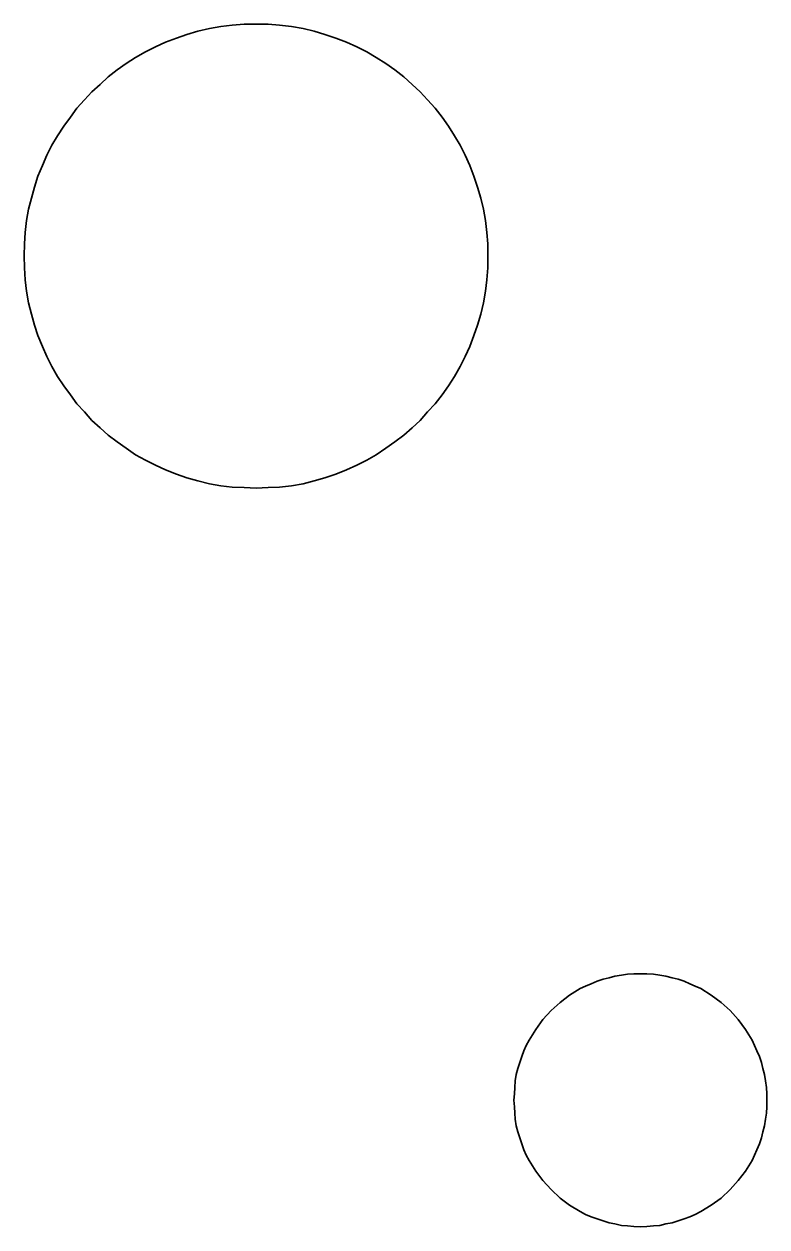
# Model space of a CAD drawing. Header units: centimetres. Extents: x -71 to 43, y 6 to 54.
# Drawn here: x -51.03 to -47.31, y 15.62 to 21.65 of the extents above; entities that cross this region are included whole.
import ezdxf

# ---------------------------------------------------------------- set-up
doc = ezdxf.new("R2010")
doc.units = ezdxf.units.CM
doc.header["$MEASUREMENT"] = 0
doc.layers.add('Camada 1', color=7, linetype='Continuous')

msp = doc.modelspace()

# ---------------------------------------------------------------- linework, layer by layer
at = {"layer": 'Camada 1', "color": 240, "lineweight": 35}
for points, knots in [([(-49.86883, 21.65272), (-49.86883, 21.65272), (-49.80883, 21.65272), (-49.80883, 21.65272), (-49.80883, 21.65272), (-49.80883, 21.65272), (-49.75133, 21.64771), (-49.75133, 21.64771), (-49.75133, 21.64771), (-49.75133, 21.64771), (-49.69133, 21.64021), (-49.69133, 21.64021), (-49.69133, 21.64021), (-49.69133, 21.64021), (-49.63383, 21.63021), (-49.63383, 21.63021), (-49.63383, 21.63021), (-49.63383, 21.63021), (-49.57883, 21.61771), (-49.57883, 21.61771), (-49.57883, 21.61771), (-49.57883, 21.61771), (-49.52383, 21.60021), (-49.52383, 21.60021), (-49.52383, 21.60021), (-49.52383, 21.60021), (-49.46883, 21.58272), (-49.46883, 21.58272), (-49.46883, 21.58272), (-49.46883, 21.58272), (-49.41633, 21.56272), (-49.41633, 21.56272), (-49.41633, 21.56272), (-49.41633, 21.56272), (-49.36383, 21.53771), (-49.36383, 21.53771), (-49.36383, 21.53771), (-49.36383, 21.53771), (-49.31383, 21.51272), (-49.31383, 21.51272), (-49.31383, 21.51272), (-49.31383, 21.51272), (-49.26633, 21.48522), (-49.26633, 21.48522), (-49.26633, 21.48522), (-49.26633, 21.48522), (-49.21883, 21.45522), (-49.21883, 21.45522), (-49.21883, 21.45522), (-49.21883, 21.45522), (-49.17383, 21.42272), (-49.17383, 21.42272), (-49.17383, 21.42272), (-49.17383, 21.42272), (-49.12883, 21.38771), (-49.12883, 21.38771), (-49.12883, 21.38771), (-49.12883, 21.38771), (-49.08633, 21.35021), (-49.08633, 21.35021), (-49.08633, 21.35021), (-49.08633, 21.35021), (-49.04633, 21.31271), (-49.04633, 21.31271), (-49.04633, 21.31271), (-49.04633, 21.31271), (-49.00883, 21.27271), (-49.00883, 21.27271), (-49.00883, 21.27271), (-49.00883, 21.27271), (-48.97133, 21.23021), (-48.97133, 21.23021), (-48.97133, 21.23021), (-48.97133, 21.23021), (-48.93633, 21.18522), (-48.93633, 21.18522), (-48.93633, 21.18522), (-48.93633, 21.18522), (-48.90383, 21.14021), (-48.90383, 21.14021), (-48.90383, 21.14021), (-48.90383, 21.14021), (-48.87383, 21.09271), (-48.87383, 21.09271), (-48.87383, 21.09271), (-48.87383, 21.09271), (-48.84633, 21.04522), (-48.84633, 21.04522), (-48.84633, 21.04522), (-48.84633, 21.04522), (-48.82133, 20.99521), (-48.82133, 20.99521), (-48.82133, 20.99521), (-48.82133, 20.99521), (-48.79633, 20.94271), (-48.79633, 20.94271), (-48.79633, 20.94271), (-48.79633, 20.94271), (-48.77633, 20.89022), (-48.77633, 20.89022), (-48.77633, 20.89022), (-48.77633, 20.89022), (-48.75883, 20.83521), (-48.75883, 20.83521), (-48.75883, 20.83521), (-48.75883, 20.83521), (-48.74133, 20.78022), (-48.74133, 20.78022), (-48.74133, 20.78022), (-48.74133, 20.78022), (-48.72883, 20.72521), (-48.72883, 20.72521), (-48.72883, 20.72521), (-48.72883, 20.72521), (-48.71883, 20.66771), (-48.71883, 20.66771), (-48.71883, 20.66771), (-48.71883, 20.66771), (-48.71133, 20.60771), (-48.71133, 20.60771), (-48.71133, 20.60771), (-48.71133, 20.60771), (-48.70633, 20.55022), (-48.70633, 20.55022), (-48.70633, 20.55022), (-48.70633, 20.55022), (-48.70633, 20.49022), (-48.70633, 20.49022), (-48.70633, 20.49022), (-48.70633, 20.49022), (-48.70633, 20.43022), (-48.70633, 20.43022), (-48.70633, 20.43022), (-48.70633, 20.43022), (-48.71133, 20.37021), (-48.71133, 20.37021), (-48.71133, 20.37021), (-48.71133, 20.37021), (-48.71883, 20.31272), (-48.71883, 20.31272), (-48.71883, 20.31272), (-48.71883, 20.31272), (-48.72883, 20.25522), (-48.72883, 20.25522), (-48.72883, 20.25522), (-48.72883, 20.25522), (-48.74133, 20.19771), (-48.74133, 20.19771), (-48.74133, 20.19771), (-48.74133, 20.19771), (-48.75883, 20.14272), (-48.75883, 20.14272), (-48.75883, 20.14272), (-48.75883, 20.14272), (-48.77633, 20.09021), (-48.77633, 20.09021), (-48.77633, 20.09021), (-48.77633, 20.09021), (-48.79633, 20.03522), (-48.79633, 20.03522), (-48.79633, 20.03522), (-48.79633, 20.03522), (-48.82133, 19.98522), (-48.82133, 19.98522), (-48.82133, 19.98522), (-48.82133, 19.98522), (-48.84633, 19.93522), (-48.84633, 19.93522), (-48.84633, 19.93522), (-48.84633, 19.93522), (-48.87383, 19.88522), (-48.87383, 19.88522), (-48.87383, 19.88522), (-48.87383, 19.88522), (-48.90383, 19.83772), (-48.90383, 19.83772), (-48.90383, 19.83772), (-48.90383, 19.83772), (-48.93633, 19.79271), (-48.93633, 19.79271), (-48.93633, 19.79271), (-48.93633, 19.79271), (-48.97133, 19.74772), (-48.97133, 19.74772), (-48.97133, 19.74772), (-48.97133, 19.74772), (-49.00883, 19.70772), (-49.00883, 19.70772), (-49.00883, 19.70772), (-49.00883, 19.70772), (-49.04633, 19.66521), (-49.04633, 19.66521), (-49.04633, 19.66521), (-49.04633, 19.66521), (-49.08633, 19.62772), (-49.08633, 19.62772), (-49.08633, 19.62772), (-49.08633, 19.62772), (-49.12883, 19.59022), (-49.12883, 19.59022), (-49.12883, 19.59022), (-49.12883, 19.59022), (-49.17383, 19.55772), (-49.17383, 19.55772), (-49.17383, 19.55772), (-49.17383, 19.55772), (-49.21883, 19.52521), (-49.21883, 19.52521), (-49.21883, 19.52521), (-49.21883, 19.52521), (-49.26633, 19.49271), (-49.26633, 19.49271), (-49.26633, 19.49271), (-49.26633, 19.49271), (-49.31383, 19.46521), (-49.31383, 19.46521), (-49.31383, 19.46521), (-49.31383, 19.46521), (-49.36383, 19.44022), (-49.36383, 19.44022), (-49.36383, 19.44022), (-49.36383, 19.44022), (-49.41633, 19.41771), (-49.41633, 19.41771), (-49.41633, 19.41771), (-49.41633, 19.41771), (-49.46883, 19.39521), (-49.46883, 19.39521), (-49.46883, 19.39521), (-49.46883, 19.39521), (-49.52383, 19.37771), (-49.52383, 19.37771), (-49.52383, 19.37771), (-49.52383, 19.37771), (-49.57883, 19.36271), (-49.57883, 19.36271), (-49.57883, 19.36271), (-49.57883, 19.36271), (-49.63383, 19.34771), (-49.63383, 19.34771), (-49.63383, 19.34771), (-49.63383, 19.34771), (-49.69133, 19.33771), (-49.69133, 19.33771), (-49.69133, 19.33771), (-49.69133, 19.33771), (-49.75133, 19.33022), (-49.75133, 19.33022), (-49.75133, 19.33022), (-49.75133, 19.33022), (-49.80883, 19.32771), (-49.80883, 19.32771), (-49.80883, 19.32771), (-49.80883, 19.32771), (-49.86883, 19.32521), (-49.86883, 19.32521), (-49.86883, 19.32521), (-49.86883, 19.32521), (-49.92883, 19.32771), (-49.92883, 19.32771), (-49.92883, 19.32771), (-49.92883, 19.32771), (-49.98883, 19.33022), (-49.98883, 19.33022), (-49.98883, 19.33022), (-49.98883, 19.33022), (-50.04633, 19.33771), (-50.04633, 19.33771), (-50.04633, 19.33771), (-50.04633, 19.33771), (-50.10383, 19.34771), (-50.10383, 19.34771), (-50.10383, 19.34771), (-50.10383, 19.34771), (-50.16133, 19.36271), (-50.16133, 19.36271), (-50.16133, 19.36271), (-50.16133, 19.36271), (-50.21633, 19.37771), (-50.21633, 19.37771), (-50.21633, 19.37771), (-50.21633, 19.37771), (-50.26883, 19.39521), (-50.26883, 19.39521), (-50.26883, 19.39521), (-50.26883, 19.39521), (-50.32383, 19.41771), (-50.32383, 19.41771), (-50.32383, 19.41771), (-50.32383, 19.41771), (-50.37383, 19.44022), (-50.37383, 19.44022), (-50.37383, 19.44022), (-50.37383, 19.44022), (-50.42383, 19.46521), (-50.42383, 19.46521), (-50.42383, 19.46521), (-50.42383, 19.46521), (-50.47383, 19.49271), (-50.47383, 19.49271), (-50.47383, 19.49271), (-50.47383, 19.49271), (-50.52133, 19.52521), (-50.52133, 19.52521), (-50.52133, 19.52521), (-50.52133, 19.52521), (-50.56633, 19.55772), (-50.56633, 19.55772), (-50.56633, 19.55772), (-50.56633, 19.55772), (-50.61133, 19.59022), (-50.61133, 19.59022), (-50.61133, 19.59022), (-50.61133, 19.59022), (-50.65133, 19.62772), (-50.65133, 19.62772), (-50.65133, 19.62772), (-50.65133, 19.62772), (-50.69383, 19.66521), (-50.69383, 19.66521), (-50.69383, 19.66521), (-50.69383, 19.66521), (-50.73133, 19.70772), (-50.73133, 19.70772), (-50.73133, 19.70772), (-50.73133, 19.70772), (-50.76883, 19.74772), (-50.76883, 19.74772), (-50.76883, 19.74772), (-50.76883, 19.74772), (-50.80133, 19.79271), (-50.80133, 19.79271), (-50.80133, 19.79271), (-50.80133, 19.79271), (-50.83383, 19.83772), (-50.83383, 19.83772), (-50.83383, 19.83772), (-50.83383, 19.83772), (-50.86633, 19.88522), (-50.86633, 19.88522), (-50.86633, 19.88522), (-50.86633, 19.88522), (-50.89383, 19.93522), (-50.89383, 19.93522), (-50.89383, 19.93522), (-50.89383, 19.93522), (-50.91883, 19.98522), (-50.91883, 19.98522), (-50.91883, 19.98522), (-50.91883, 19.98522), (-50.94133, 20.03522), (-50.94133, 20.03522), (-50.94133, 20.03522), (-50.94133, 20.03522), (-50.96383, 20.09021), (-50.96383, 20.09021), (-50.96383, 20.09021), (-50.96383, 20.09021), (-50.98133, 20.14272), (-50.98133, 20.14272), (-50.98133, 20.14272), (-50.98133, 20.14272), (-50.99633, 20.19771), (-50.99633, 20.19771), (-50.99633, 20.19771), (-50.99633, 20.19771), (-51.01133, 20.25522), (-51.01133, 20.25522), (-51.01133, 20.25522), (-51.01133, 20.25522), (-51.02133, 20.31272), (-51.02133, 20.31272), (-51.02133, 20.31272), (-51.02133, 20.31272), (-51.02883, 20.37021), (-51.02883, 20.37021), (-51.02883, 20.37021), (-51.02883, 20.37021), (-51.03133, 20.43022), (-51.03133, 20.43022), (-51.03133, 20.43022), (-51.03133, 20.43022), (-51.03383, 20.49022), (-51.03383, 20.49022), (-51.03383, 20.49022), (-51.03383, 20.49022), (-51.03133, 20.55022), (-51.03133, 20.55022), (-51.03133, 20.55022), (-51.03133, 20.55022), (-51.02883, 20.60771), (-51.02883, 20.60771), (-51.02883, 20.60771), (-51.02883, 20.60771), (-51.02133, 20.66771), (-51.02133, 20.66771), (-51.02133, 20.66771), (-51.02133, 20.66771), (-51.01133, 20.72521), (-51.01133, 20.72521), (-51.01133, 20.72521), (-51.01133, 20.72521), (-50.99633, 20.78022), (-50.99633, 20.78022), (-50.99633, 20.78022), (-50.99633, 20.78022), (-50.98133, 20.83521), (-50.98133, 20.83521), (-50.98133, 20.83521), (-50.98133, 20.83521), (-50.96383, 20.89022), (-50.96383, 20.89022), (-50.96383, 20.89022), (-50.96383, 20.89022), (-50.94133, 20.94271), (-50.94133, 20.94271), (-50.94133, 20.94271), (-50.94133, 20.94271), (-50.91883, 20.99521), (-50.91883, 20.99521), (-50.91883, 20.99521), (-50.91883, 20.99521), (-50.89383, 21.04522), (-50.89383, 21.04522), (-50.89383, 21.04522), (-50.89383, 21.04522), (-50.86633, 21.09271), (-50.86633, 21.09271), (-50.86633, 21.09271), (-50.86633, 21.09271), (-50.83383, 21.14021), (-50.83383, 21.14021), (-50.83383, 21.14021), (-50.83383, 21.14021), (-50.80133, 21.18522), (-50.80133, 21.18522), (-50.80133, 21.18522), (-50.80133, 21.18522), (-50.76883, 21.23021), (-50.76883, 21.23021), (-50.76883, 21.23021), (-50.76883, 21.23021), (-50.73133, 21.27271), (-50.73133, 21.27271), (-50.73133, 21.27271), (-50.73133, 21.27271), (-50.69383, 21.31271), (-50.69383, 21.31271), (-50.69383, 21.31271), (-50.69383, 21.31271), (-50.65133, 21.35021), (-50.65133, 21.35021), (-50.65133, 21.35021), (-50.65133, 21.35021), (-50.61133, 21.38771), (-50.61133, 21.38771), (-50.61133, 21.38771), (-50.61133, 21.38771), (-50.56633, 21.42272), (-50.56633, 21.42272), (-50.56633, 21.42272), (-50.56633, 21.42272), (-50.52133, 21.45522), (-50.52133, 21.45522), (-50.52133, 21.45522), (-50.52133, 21.45522), (-50.47383, 21.48522), (-50.47383, 21.48522), (-50.47383, 21.48522), (-50.47383, 21.48522), (-50.42383, 21.51272), (-50.42383, 21.51272), (-50.42383, 21.51272), (-50.42383, 21.51272), (-50.37383, 21.53771), (-50.37383, 21.53771), (-50.37383, 21.53771), (-50.37383, 21.53771), (-50.32383, 21.56272), (-50.32383, 21.56272), (-50.32383, 21.56272), (-50.32383, 21.56272), (-50.26883, 21.58272), (-50.26883, 21.58272), (-50.26883, 21.58272), (-50.26883, 21.58272), (-50.21633, 21.60021), (-50.21633, 21.60021), (-50.21633, 21.60021), (-50.21633, 21.60021), (-50.16133, 21.61771), (-50.16133, 21.61771), (-50.16133, 21.61771), (-50.16133, 21.61771), (-50.10383, 21.63021), (-50.10383, 21.63021), (-50.10383, 21.63021), (-50.10383, 21.63021), (-50.04633, 21.64021), (-50.04633, 21.64021), (-50.04633, 21.64021), (-50.04633, 21.64021), (-49.98883, 21.64771), (-49.98883, 21.64771), (-49.98883, 21.64771), (-49.98883, 21.64771), (-49.92883, 21.65272), (-49.92883, 21.65272), (-49.92883, 21.65272), (-49.92883, 21.65272), (-49.86883, 21.65272), (-49.86883, 21.65272)], [0, 0, 0, 0, 0.0077519, 0.0077519, 0.0077519, 0.0077519, 0.0155039, 0.0155039, 0.0155039, 0.0155039, 0.0232558, 0.0232558, 0.0232558, 0.0232558, 0.0310078, 0.0310078, 0.0310078, 0.0310078, 0.0387597, 0.0387597, 0.0387597, 0.0387597, 0.0465116, 0.0465116, 0.0465116, 0.0465116, 0.0542636, 0.0542636, 0.0542636, 0.0542636, 0.0620155, 0.0620155, 0.0620155, 0.0620155, 0.0697674, 0.0697674, 0.0697674, 0.0697674, 0.0775194, 0.0775194, 0.0775194, 0.0775194, 0.0852713, 0.0852713, 0.0852713, 0.0852713, 0.0930233, 0.0930233, 0.0930233, 0.0930233, 0.1007752, 0.1007752, 0.1007752, 0.1007752, 0.1085271, 0.1085271, 0.1085271, 0.1085271, 0.1162791, 0.1162791, 0.1162791, 0.1162791, 0.124031, 0.124031, 0.124031, 0.124031, 0.1317829, 0.1317829, 0.1317829, 0.1317829, 0.1395349, 0.1395349, 0.1395349, 0.1395349, 0.1472868, 0.1472868, 0.1472868, 0.1472868, 0.1550388, 0.1550388, 0.1550388, 0.1550388, 0.1627907, 0.1627907, 0.1627907, 0.1627907, 0.1705426, 0.1705426, 0.1705426, 0.1705426, 0.1782946, 0.1782946, 0.1782946, 0.1782946, 0.1860465, 0.1860465, 0.1860465, 0.1860465, 0.1937984, 0.1937984, 0.1937984, 0.1937984, 0.2015504, 0.2015504, 0.2015504, 0.2015504, 0.2093023, 0.2093023, 0.2093023, 0.2093023, 0.2170543, 0.2170543, 0.2170543, 0.2170543, 0.2248062, 0.2248062, 0.2248062, 0.2248062, 0.2325581, 0.2325581, 0.2325581, 0.2325581, 0.2403101, 0.2403101, 0.2403101, 0.2403101, 0.248062, 0.248062, 0.248062, 0.248062, 0.255814, 0.255814, 0.255814, 0.255814, 0.2635659, 0.2635659, 0.2635659, 0.2635659, 0.2713178, 0.2713178, 0.2713178, 0.2713178, 0.2790698, 0.2790698, 0.2790698, 0.2790698, 0.2868217, 0.2868217, 0.2868217, 0.2868217, 0.2945736, 0.2945736, 0.2945736, 0.2945736, 0.3023256, 0.3023256, 0.3023256, 0.3023256, 0.3100775, 0.3100775, 0.3100775, 0.3100775, 0.3178295, 0.3178295, 0.3178295, 0.3178295, 0.3255814, 0.3255814, 0.3255814, 0.3255814, 0.3333333, 0.3333333, 0.3333333, 0.3333333, 0.3410853, 0.3410853, 0.3410853, 0.3410853, 0.3488372, 0.3488372, 0.3488372, 0.3488372, 0.3565891, 0.3565891, 0.3565891, 0.3565891, 0.3643411, 0.3643411, 0.3643411, 0.3643411, 0.372093, 0.372093, 0.372093, 0.372093, 0.379845, 0.379845, 0.379845, 0.379845, 0.3875969, 0.3875969, 0.3875969, 0.3875969, 0.3953488, 0.3953488, 0.3953488, 0.3953488, 0.4031008, 0.4031008, 0.4031008, 0.4031008, 0.4108527, 0.4108527, 0.4108527, 0.4108527, 0.4186047, 0.4186047, 0.4186047, 0.4186047, 0.4263566, 0.4263566, 0.4263566, 0.4263566, 0.4341085, 0.4341085, 0.4341085, 0.4341085, 0.4418605, 0.4418605, 0.4418605, 0.4418605, 0.4496124, 0.4496124, 0.4496124, 0.4496124, 0.4573643, 0.4573643, 0.4573643, 0.4573643, 0.4651163, 0.4651163, 0.4651163, 0.4651163, 0.4728682, 0.4728682, 0.4728682, 0.4728682, 0.4806202, 0.4806202, 0.4806202, 0.4806202, 0.4883721, 0.4883721, 0.4883721, 0.4883721, 0.496124, 0.496124, 0.496124, 0.496124, 0.503876, 0.503876, 0.503876, 0.503876, 0.5116279, 0.5116279, 0.5116279, 0.5116279, 0.5193798, 0.5193798, 0.5193798, 0.5193798, 0.5271318, 0.5271318, 0.5271318, 0.5271318, 0.5348837, 0.5348837, 0.5348837, 0.5348837, 0.5426357, 0.5426357, 0.5426357, 0.5426357, 0.5503876, 0.5503876, 0.5503876, 0.5503876, 0.5581395, 0.5581395, 0.5581395, 0.5581395, 0.5658915, 0.5658915, 0.5658915, 0.5658915, 0.5736434, 0.5736434, 0.5736434, 0.5736434, 0.5813953, 0.5813953, 0.5813953, 0.5813953, 0.5891473, 0.5891473, 0.5891473, 0.5891473, 0.5968992, 0.5968992, 0.5968992, 0.5968992, 0.6046512, 0.6046512, 0.6046512, 0.6046512, 0.6124031, 0.6124031, 0.6124031, 0.6124031, 0.620155, 0.620155, 0.620155, 0.620155, 0.627907, 0.627907, 0.627907, 0.627907, 0.6356589, 0.6356589, 0.6356589, 0.6356589, 0.6434109, 0.6434109, 0.6434109, 0.6434109, 0.6511628, 0.6511628, 0.6511628, 0.6511628, 0.6589147, 0.6589147, 0.6589147, 0.6589147, 0.6666667, 0.6666667, 0.6666667, 0.6666667, 0.6744186, 0.6744186, 0.6744186, 0.6744186, 0.6821705, 0.6821705, 0.6821705, 0.6821705, 0.6899225, 0.6899225, 0.6899225, 0.6899225, 0.6976744, 0.6976744, 0.6976744, 0.6976744, 0.7054264, 0.7054264, 0.7054264, 0.7054264, 0.7131783, 0.7131783, 0.7131783, 0.7131783, 0.7209302, 0.7209302, 0.7209302, 0.7209302, 0.7286822, 0.7286822, 0.7286822, 0.7286822, 0.7364341, 0.7364341, 0.7364341, 0.7364341, 0.744186, 0.744186, 0.744186, 0.744186, 0.751938, 0.751938, 0.751938, 0.751938, 0.7596899, 0.7596899, 0.7596899, 0.7596899, 0.7674419, 0.7674419, 0.7674419, 0.7674419, 0.7751938, 0.7751938, 0.7751938, 0.7751938, 0.7829457, 0.7829457, 0.7829457, 0.7829457, 0.7906977, 0.7906977, 0.7906977, 0.7906977, 0.7984496, 0.7984496, 0.7984496, 0.7984496, 0.8062016, 0.8062016, 0.8062016, 0.8062016, 0.8139535, 0.8139535, 0.8139535, 0.8139535, 0.8217054, 0.8217054, 0.8217054, 0.8217054, 0.8294574, 0.8294574, 0.8294574, 0.8294574, 0.8372093, 0.8372093, 0.8372093, 0.8372093, 0.8449612, 0.8449612, 0.8449612, 0.8449612, 0.8527132, 0.8527132, 0.8527132, 0.8527132, 0.8604651, 0.8604651, 0.8604651, 0.8604651, 0.8682171, 0.8682171, 0.8682171, 0.8682171, 0.875969, 0.875969, 0.875969, 0.875969, 0.8837209, 0.8837209, 0.8837209, 0.8837209, 0.8914729, 0.8914729, 0.8914729, 0.8914729, 0.8992248, 0.8992248, 0.8992248, 0.8992248, 0.9069767, 0.9069767, 0.9069767, 0.9069767, 0.9147287, 0.9147287, 0.9147287, 0.9147287, 0.9224806, 0.9224806, 0.9224806, 0.9224806, 0.9302326, 0.9302326, 0.9302326, 0.9302326, 0.9379845, 0.9379845, 0.9379845, 0.9379845, 0.9457364, 0.9457364, 0.9457364, 0.9457364, 0.9534884, 0.9534884, 0.9534884, 0.9534884, 0.9612403, 0.9612403, 0.9612403, 0.9612403, 0.9689922, 0.9689922, 0.9689922, 0.9689922, 0.9767442, 0.9767442, 0.9767442, 0.9767442, 0.9844961, 0.9844961, 0.9844961, 0.9844961, 1, 1, 1, 1]), ([(-47.94133, 16.89021), (-47.94133, 16.89021), (-47.90883, 16.89021), (-47.90883, 16.89021), (-47.90883, 16.89021), (-47.90883, 16.89021), (-47.87633, 16.88771), (-47.87633, 16.88771), (-47.87633, 16.88771), (-47.87633, 16.88771), (-47.84383, 16.88272), (-47.84383, 16.88272), (-47.84383, 16.88272), (-47.84383, 16.88272), (-47.81383, 16.87771), (-47.81383, 16.87771), (-47.81383, 16.87771), (-47.81383, 16.87771), (-47.78133, 16.87021), (-47.78133, 16.87021), (-47.78133, 16.87021), (-47.78133, 16.87021), (-47.75133, 16.86272), (-47.75133, 16.86272), (-47.75133, 16.86272), (-47.75133, 16.86272), (-47.72133, 16.85271), (-47.72133, 16.85271), (-47.72133, 16.85271), (-47.72133, 16.85271), (-47.69383, 16.84021), (-47.69383, 16.84021), (-47.69383, 16.84021), (-47.69383, 16.84021), (-47.66633, 16.82771), (-47.66633, 16.82771), (-47.66633, 16.82771), (-47.66633, 16.82771), (-47.63883, 16.81521), (-47.63883, 16.81521), (-47.63883, 16.81521), (-47.63883, 16.81521), (-47.58633, 16.78272), (-47.58633, 16.78272), (-47.58633, 16.78272), (-47.58633, 16.78272), (-47.53633, 16.74522), (-47.53633, 16.74522), (-47.53633, 16.74522), (-47.53633, 16.74522), (-47.49133, 16.70522), (-47.49133, 16.70522), (-47.49133, 16.70522), (-47.49133, 16.70522), (-47.45133, 16.66021), (-47.45133, 16.66021), (-47.45133, 16.66021), (-47.45133, 16.66021), (-47.41383, 16.61021), (-47.41383, 16.61021), (-47.41383, 16.61021), (-47.41383, 16.61021), (-47.38133, 16.55771), (-47.38133, 16.55771), (-47.38133, 16.55771), (-47.38133, 16.55771), (-47.36883, 16.53021), (-47.36883, 16.53021), (-47.36883, 16.53021), (-47.36883, 16.53021), (-47.35633, 16.50271), (-47.35633, 16.50271), (-47.35633, 16.50271), (-47.35633, 16.50271), (-47.34383, 16.47521), (-47.34383, 16.47521), (-47.34383, 16.47521), (-47.34383, 16.47521), (-47.33383, 16.44522), (-47.33383, 16.44522), (-47.33383, 16.44522), (-47.33383, 16.44522), (-47.32633, 16.41521), (-47.32633, 16.41521), (-47.32633, 16.41521), (-47.32633, 16.41521), (-47.31883, 16.38522), (-47.31883, 16.38522), (-47.31883, 16.38522), (-47.31883, 16.38522), (-47.31383, 16.35271), (-47.31383, 16.35271), (-47.31383, 16.35271), (-47.31383, 16.35271), (-47.30883, 16.32021), (-47.30883, 16.32021), (-47.30883, 16.32021), (-47.30883, 16.32021), (-47.30633, 16.28772), (-47.30633, 16.28772), (-47.30633, 16.28772), (-47.30633, 16.28772), (-47.30633, 16.25521), (-47.30633, 16.25521), (-47.30633, 16.25521), (-47.30633, 16.25521), (-47.30633, 16.22271), (-47.30633, 16.22271), (-47.30633, 16.22271), (-47.30633, 16.22271), (-47.30883, 16.19021), (-47.30883, 16.19021), (-47.30883, 16.19021), (-47.30883, 16.19021), (-47.31383, 16.16021), (-47.31383, 16.16021), (-47.31383, 16.16021), (-47.31383, 16.16021), (-47.31883, 16.12772), (-47.31883, 16.12772), (-47.31883, 16.12772), (-47.31883, 16.12772), (-47.32633, 16.09771), (-47.32633, 16.09771), (-47.32633, 16.09771), (-47.32633, 16.09771), (-47.33383, 16.06772), (-47.33383, 16.06772), (-47.33383, 16.06772), (-47.33383, 16.06772), (-47.34383, 16.03771), (-47.34383, 16.03771), (-47.34383, 16.03771), (-47.34383, 16.03771), (-47.35633, 16.00772), (-47.35633, 16.00772), (-47.35633, 16.00772), (-47.35633, 16.00772), (-47.36883, 15.98021), (-47.36883, 15.98021), (-47.36883, 15.98021), (-47.36883, 15.98021), (-47.38133, 15.95271), (-47.38133, 15.95271), (-47.38133, 15.95271), (-47.38133, 15.95271), (-47.41383, 15.90021), (-47.41383, 15.90021), (-47.41383, 15.90021), (-47.41383, 15.90021), (-47.45133, 15.85271), (-47.45133, 15.85271), (-47.45133, 15.85271), (-47.45133, 15.85271), (-47.49133, 15.80771), (-47.49133, 15.80771), (-47.49133, 15.80771), (-47.49133, 15.80771), (-47.53633, 15.76521), (-47.53633, 15.76521), (-47.53633, 15.76521), (-47.53633, 15.76521), (-47.58633, 15.73022), (-47.58633, 15.73022), (-47.58633, 15.73022), (-47.58633, 15.73022), (-47.63883, 15.69771), (-47.63883, 15.69771), (-47.63883, 15.69771), (-47.63883, 15.69771), (-47.66633, 15.68271), (-47.66633, 15.68271), (-47.66633, 15.68271), (-47.66633, 15.68271), (-47.69383, 15.67022), (-47.69383, 15.67022), (-47.69383, 15.67022), (-47.69383, 15.67022), (-47.72133, 15.66021), (-47.72133, 15.66021), (-47.72133, 15.66021), (-47.72133, 15.66021), (-47.75133, 15.65022), (-47.75133, 15.65022), (-47.75133, 15.65022), (-47.75133, 15.65022), (-47.78133, 15.64021), (-47.78133, 15.64021), (-47.78133, 15.64021), (-47.78133, 15.64021), (-47.81383, 15.63521), (-47.81383, 15.63521), (-47.81383, 15.63521), (-47.81383, 15.63521), (-47.84383, 15.62771), (-47.84383, 15.62771), (-47.84383, 15.62771), (-47.84383, 15.62771), (-47.87633, 15.62521), (-47.87633, 15.62521), (-47.87633, 15.62521), (-47.87633, 15.62521), (-47.90883, 15.62271), (-47.90883, 15.62271), (-47.90883, 15.62271), (-47.90883, 15.62271), (-47.94133, 15.62021), (-47.94133, 15.62021), (-47.94133, 15.62021), (-47.94133, 15.62021), (-47.97383, 15.62271), (-47.97383, 15.62271), (-47.97383, 15.62271), (-47.97383, 15.62271), (-48.00633, 15.62521), (-48.00633, 15.62521), (-48.00633, 15.62521), (-48.00633, 15.62521), (-48.03633, 15.62771), (-48.03633, 15.62771), (-48.03633, 15.62771), (-48.03633, 15.62771), (-48.06883, 15.63521), (-48.06883, 15.63521), (-48.06883, 15.63521), (-48.06883, 15.63521), (-48.09883, 15.64021), (-48.09883, 15.64021), (-48.09883, 15.64021), (-48.09883, 15.64021), (-48.12883, 15.65022), (-48.12883, 15.65022), (-48.12883, 15.65022), (-48.12883, 15.65022), (-48.15883, 15.66021), (-48.15883, 15.66021), (-48.15883, 15.66021), (-48.15883, 15.66021), (-48.18883, 15.67022), (-48.18883, 15.67022), (-48.18883, 15.67022), (-48.18883, 15.67022), (-48.21633, 15.68271), (-48.21633, 15.68271), (-48.21633, 15.68271), (-48.21633, 15.68271), (-48.24383, 15.69771), (-48.24383, 15.69771), (-48.24383, 15.69771), (-48.24383, 15.69771), (-48.29633, 15.73022), (-48.29633, 15.73022), (-48.29633, 15.73022), (-48.29633, 15.73022), (-48.34383, 15.76521), (-48.34383, 15.76521), (-48.34383, 15.76521), (-48.34383, 15.76521), (-48.38883, 15.80771), (-48.38883, 15.80771), (-48.38883, 15.80771), (-48.38883, 15.80771), (-48.43133, 15.85271), (-48.43133, 15.85271), (-48.43133, 15.85271), (-48.43133, 15.85271), (-48.46633, 15.90021), (-48.46633, 15.90021), (-48.46633, 15.90021), (-48.46633, 15.90021), (-48.49883, 15.95271), (-48.49883, 15.95271), (-48.49883, 15.95271), (-48.49883, 15.95271), (-48.51383, 15.98021), (-48.51383, 15.98021), (-48.51383, 15.98021), (-48.51383, 15.98021), (-48.52633, 16.00772), (-48.52633, 16.00772), (-48.52633, 16.00772), (-48.52633, 16.00772), (-48.53633, 16.03771), (-48.53633, 16.03771), (-48.53633, 16.03771), (-48.53633, 16.03771), (-48.54633, 16.06772), (-48.54633, 16.06772), (-48.54633, 16.06772), (-48.54633, 16.06772), (-48.55633, 16.09771), (-48.55633, 16.09771), (-48.55633, 16.09771), (-48.55633, 16.09771), (-48.56383, 16.12772), (-48.56383, 16.12772), (-48.56383, 16.12772), (-48.56383, 16.12772), (-48.56883, 16.16021), (-48.56883, 16.16021), (-48.56883, 16.16021), (-48.56883, 16.16021), (-48.57133, 16.19021), (-48.57133, 16.19021), (-48.57133, 16.19021), (-48.57133, 16.19021), (-48.57383, 16.22271), (-48.57383, 16.22271), (-48.57383, 16.22271), (-48.57383, 16.22271), (-48.57633, 16.25521), (-48.57633, 16.25521), (-48.57633, 16.25521), (-48.57633, 16.25521), (-48.57383, 16.28772), (-48.57383, 16.28772), (-48.57383, 16.28772), (-48.57383, 16.28772), (-48.57133, 16.32021), (-48.57133, 16.32021), (-48.57133, 16.32021), (-48.57133, 16.32021), (-48.56883, 16.35271), (-48.56883, 16.35271), (-48.56883, 16.35271), (-48.56883, 16.35271), (-48.56383, 16.38522), (-48.56383, 16.38522), (-48.56383, 16.38522), (-48.56383, 16.38522), (-48.55633, 16.41521), (-48.55633, 16.41521), (-48.55633, 16.41521), (-48.55633, 16.41521), (-48.54633, 16.44522), (-48.54633, 16.44522), (-48.54633, 16.44522), (-48.54633, 16.44522), (-48.53633, 16.47521), (-48.53633, 16.47521), (-48.53633, 16.47521), (-48.53633, 16.47521), (-48.52633, 16.50271), (-48.52633, 16.50271), (-48.52633, 16.50271), (-48.52633, 16.50271), (-48.51383, 16.53021), (-48.51383, 16.53021), (-48.51383, 16.53021), (-48.51383, 16.53021), (-48.49883, 16.55771), (-48.49883, 16.55771), (-48.49883, 16.55771), (-48.49883, 16.55771), (-48.46633, 16.61021), (-48.46633, 16.61021), (-48.46633, 16.61021), (-48.46633, 16.61021), (-48.43133, 16.66021), (-48.43133, 16.66021), (-48.43133, 16.66021), (-48.43133, 16.66021), (-48.38883, 16.70522), (-48.38883, 16.70522), (-48.38883, 16.70522), (-48.38883, 16.70522), (-48.34383, 16.74522), (-48.34383, 16.74522), (-48.34383, 16.74522), (-48.34383, 16.74522), (-48.29633, 16.78272), (-48.29633, 16.78272), (-48.29633, 16.78272), (-48.29633, 16.78272), (-48.24383, 16.81521), (-48.24383, 16.81521), (-48.24383, 16.81521), (-48.24383, 16.81521), (-48.21633, 16.82771), (-48.21633, 16.82771), (-48.21633, 16.82771), (-48.21633, 16.82771), (-48.18883, 16.84021), (-48.18883, 16.84021), (-48.18883, 16.84021), (-48.18883, 16.84021), (-48.15883, 16.85271), (-48.15883, 16.85271), (-48.15883, 16.85271), (-48.15883, 16.85271), (-48.12883, 16.86272), (-48.12883, 16.86272), (-48.12883, 16.86272), (-48.12883, 16.86272), (-48.09883, 16.87021), (-48.09883, 16.87021), (-48.09883, 16.87021), (-48.09883, 16.87021), (-48.06883, 16.87771), (-48.06883, 16.87771), (-48.06883, 16.87771), (-48.06883, 16.87771), (-48.03633, 16.88272), (-48.03633, 16.88272), (-48.03633, 16.88272), (-48.03633, 16.88272), (-48.00633, 16.88771), (-48.00633, 16.88771), (-48.00633, 16.88771), (-48.00633, 16.88771), (-47.97383, 16.89021), (-47.97383, 16.89021), (-47.97383, 16.89021), (-47.97383, 16.89021), (-47.94133, 16.89021), (-47.94133, 16.89021)], [0, 0, 0, 0, 0.0095238, 0.0095238, 0.0095238, 0.0095238, 0.0190476, 0.0190476, 0.0190476, 0.0190476, 0.0285714, 0.0285714, 0.0285714, 0.0285714, 0.0380952, 0.0380952, 0.0380952, 0.0380952, 0.047619, 0.047619, 0.047619, 0.047619, 0.0571429, 0.0571429, 0.0571429, 0.0571429, 0.0666667, 0.0666667, 0.0666667, 0.0666667, 0.0761905, 0.0761905, 0.0761905, 0.0761905, 0.0857143, 0.0857143, 0.0857143, 0.0857143, 0.0952381, 0.0952381, 0.0952381, 0.0952381, 0.1047619, 0.1047619, 0.1047619, 0.1047619, 0.1142857, 0.1142857, 0.1142857, 0.1142857, 0.1238095, 0.1238095, 0.1238095, 0.1238095, 0.1333333, 0.1333333, 0.1333333, 0.1333333, 0.1428571, 0.1428571, 0.1428571, 0.1428571, 0.152381, 0.152381, 0.152381, 0.152381, 0.1619048, 0.1619048, 0.1619048, 0.1619048, 0.1714286, 0.1714286, 0.1714286, 0.1714286, 0.1809524, 0.1809524, 0.1809524, 0.1809524, 0.1904762, 0.1904762, 0.1904762, 0.1904762, 0.2, 0.2, 0.2, 0.2, 0.2095238, 0.2095238, 0.2095238, 0.2095238, 0.2190476, 0.2190476, 0.2190476, 0.2190476, 0.2285714, 0.2285714, 0.2285714, 0.2285714, 0.2380952, 0.2380952, 0.2380952, 0.2380952, 0.247619, 0.247619, 0.247619, 0.247619, 0.2571429, 0.2571429, 0.2571429, 0.2571429, 0.2666667, 0.2666667, 0.2666667, 0.2666667, 0.2761905, 0.2761905, 0.2761905, 0.2761905, 0.2857143, 0.2857143, 0.2857143, 0.2857143, 0.2952381, 0.2952381, 0.2952381, 0.2952381, 0.3047619, 0.3047619, 0.3047619, 0.3047619, 0.3142857, 0.3142857, 0.3142857, 0.3142857, 0.3238095, 0.3238095, 0.3238095, 0.3238095, 0.3333333, 0.3333333, 0.3333333, 0.3333333, 0.3428571, 0.3428571, 0.3428571, 0.3428571, 0.352381, 0.352381, 0.352381, 0.352381, 0.3619048, 0.3619048, 0.3619048, 0.3619048, 0.3714286, 0.3714286, 0.3714286, 0.3714286, 0.3809524, 0.3809524, 0.3809524, 0.3809524, 0.3904762, 0.3904762, 0.3904762, 0.3904762, 0.4, 0.4, 0.4, 0.4, 0.4095238, 0.4095238, 0.4095238, 0.4095238, 0.4190476, 0.4190476, 0.4190476, 0.4190476, 0.4285714, 0.4285714, 0.4285714, 0.4285714, 0.4380952, 0.4380952, 0.4380952, 0.4380952, 0.447619, 0.447619, 0.447619, 0.447619, 0.4571429, 0.4571429, 0.4571429, 0.4571429, 0.4666667, 0.4666667, 0.4666667, 0.4666667, 0.4761905, 0.4761905, 0.4761905, 0.4761905, 0.4857143, 0.4857143, 0.4857143, 0.4857143, 0.4952381, 0.4952381, 0.4952381, 0.4952381, 0.5047619, 0.5047619, 0.5047619, 0.5047619, 0.5142857, 0.5142857, 0.5142857, 0.5142857, 0.5238095, 0.5238095, 0.5238095, 0.5238095, 0.5333333, 0.5333333, 0.5333333, 0.5333333, 0.5428571, 0.5428571, 0.5428571, 0.5428571, 0.552381, 0.552381, 0.552381, 0.552381, 0.5619048, 0.5619048, 0.5619048, 0.5619048, 0.5714286, 0.5714286, 0.5714286, 0.5714286, 0.5809524, 0.5809524, 0.5809524, 0.5809524, 0.5904762, 0.5904762, 0.5904762, 0.5904762, 0.6, 0.6, 0.6, 0.6, 0.6095238, 0.6095238, 0.6095238, 0.6095238, 0.6190476, 0.6190476, 0.6190476, 0.6190476, 0.6285714, 0.6285714, 0.6285714, 0.6285714, 0.6380952, 0.6380952, 0.6380952, 0.6380952, 0.647619, 0.647619, 0.647619, 0.647619, 0.6571429, 0.6571429, 0.6571429, 0.6571429, 0.6666667, 0.6666667, 0.6666667, 0.6666667, 0.6761905, 0.6761905, 0.6761905, 0.6761905, 0.6857143, 0.6857143, 0.6857143, 0.6857143, 0.6952381, 0.6952381, 0.6952381, 0.6952381, 0.7047619, 0.7047619, 0.7047619, 0.7047619, 0.7142857, 0.7142857, 0.7142857, 0.7142857, 0.7238095, 0.7238095, 0.7238095, 0.7238095, 0.7333333, 0.7333333, 0.7333333, 0.7333333, 0.7428571, 0.7428571, 0.7428571, 0.7428571, 0.752381, 0.752381, 0.752381, 0.752381, 0.7619048, 0.7619048, 0.7619048, 0.7619048, 0.7714286, 0.7714286, 0.7714286, 0.7714286, 0.7809524, 0.7809524, 0.7809524, 0.7809524, 0.7904762, 0.7904762, 0.7904762, 0.7904762, 0.8, 0.8, 0.8, 0.8, 0.8095238, 0.8095238, 0.8095238, 0.8095238, 0.8190476, 0.8190476, 0.8190476, 0.8190476, 0.8285714, 0.8285714, 0.8285714, 0.8285714, 0.8380952, 0.8380952, 0.8380952, 0.8380952, 0.847619, 0.847619, 0.847619, 0.847619, 0.8571429, 0.8571429, 0.8571429, 0.8571429, 0.8666667, 0.8666667, 0.8666667, 0.8666667, 0.8761905, 0.8761905, 0.8761905, 0.8761905, 0.8857143, 0.8857143, 0.8857143, 0.8857143, 0.8952381, 0.8952381, 0.8952381, 0.8952381, 0.9047619, 0.9047619, 0.9047619, 0.9047619, 0.9142857, 0.9142857, 0.9142857, 0.9142857, 0.9238095, 0.9238095, 0.9238095, 0.9238095, 0.9333333, 0.9333333, 0.9333333, 0.9333333, 0.9428571, 0.9428571, 0.9428571, 0.9428571, 0.952381, 0.952381, 0.952381, 0.952381, 0.9619048, 0.9619048, 0.9619048, 0.9619048, 0.9714286, 0.9714286, 0.9714286, 0.9714286, 0.9809524, 0.9809524, 0.9809524, 0.9809524, 1, 1, 1, 1])]:
    msp.add_open_spline(points, degree=3, knots=knots, dxfattribs=at)

doc.saveas('drawing.dxf')
